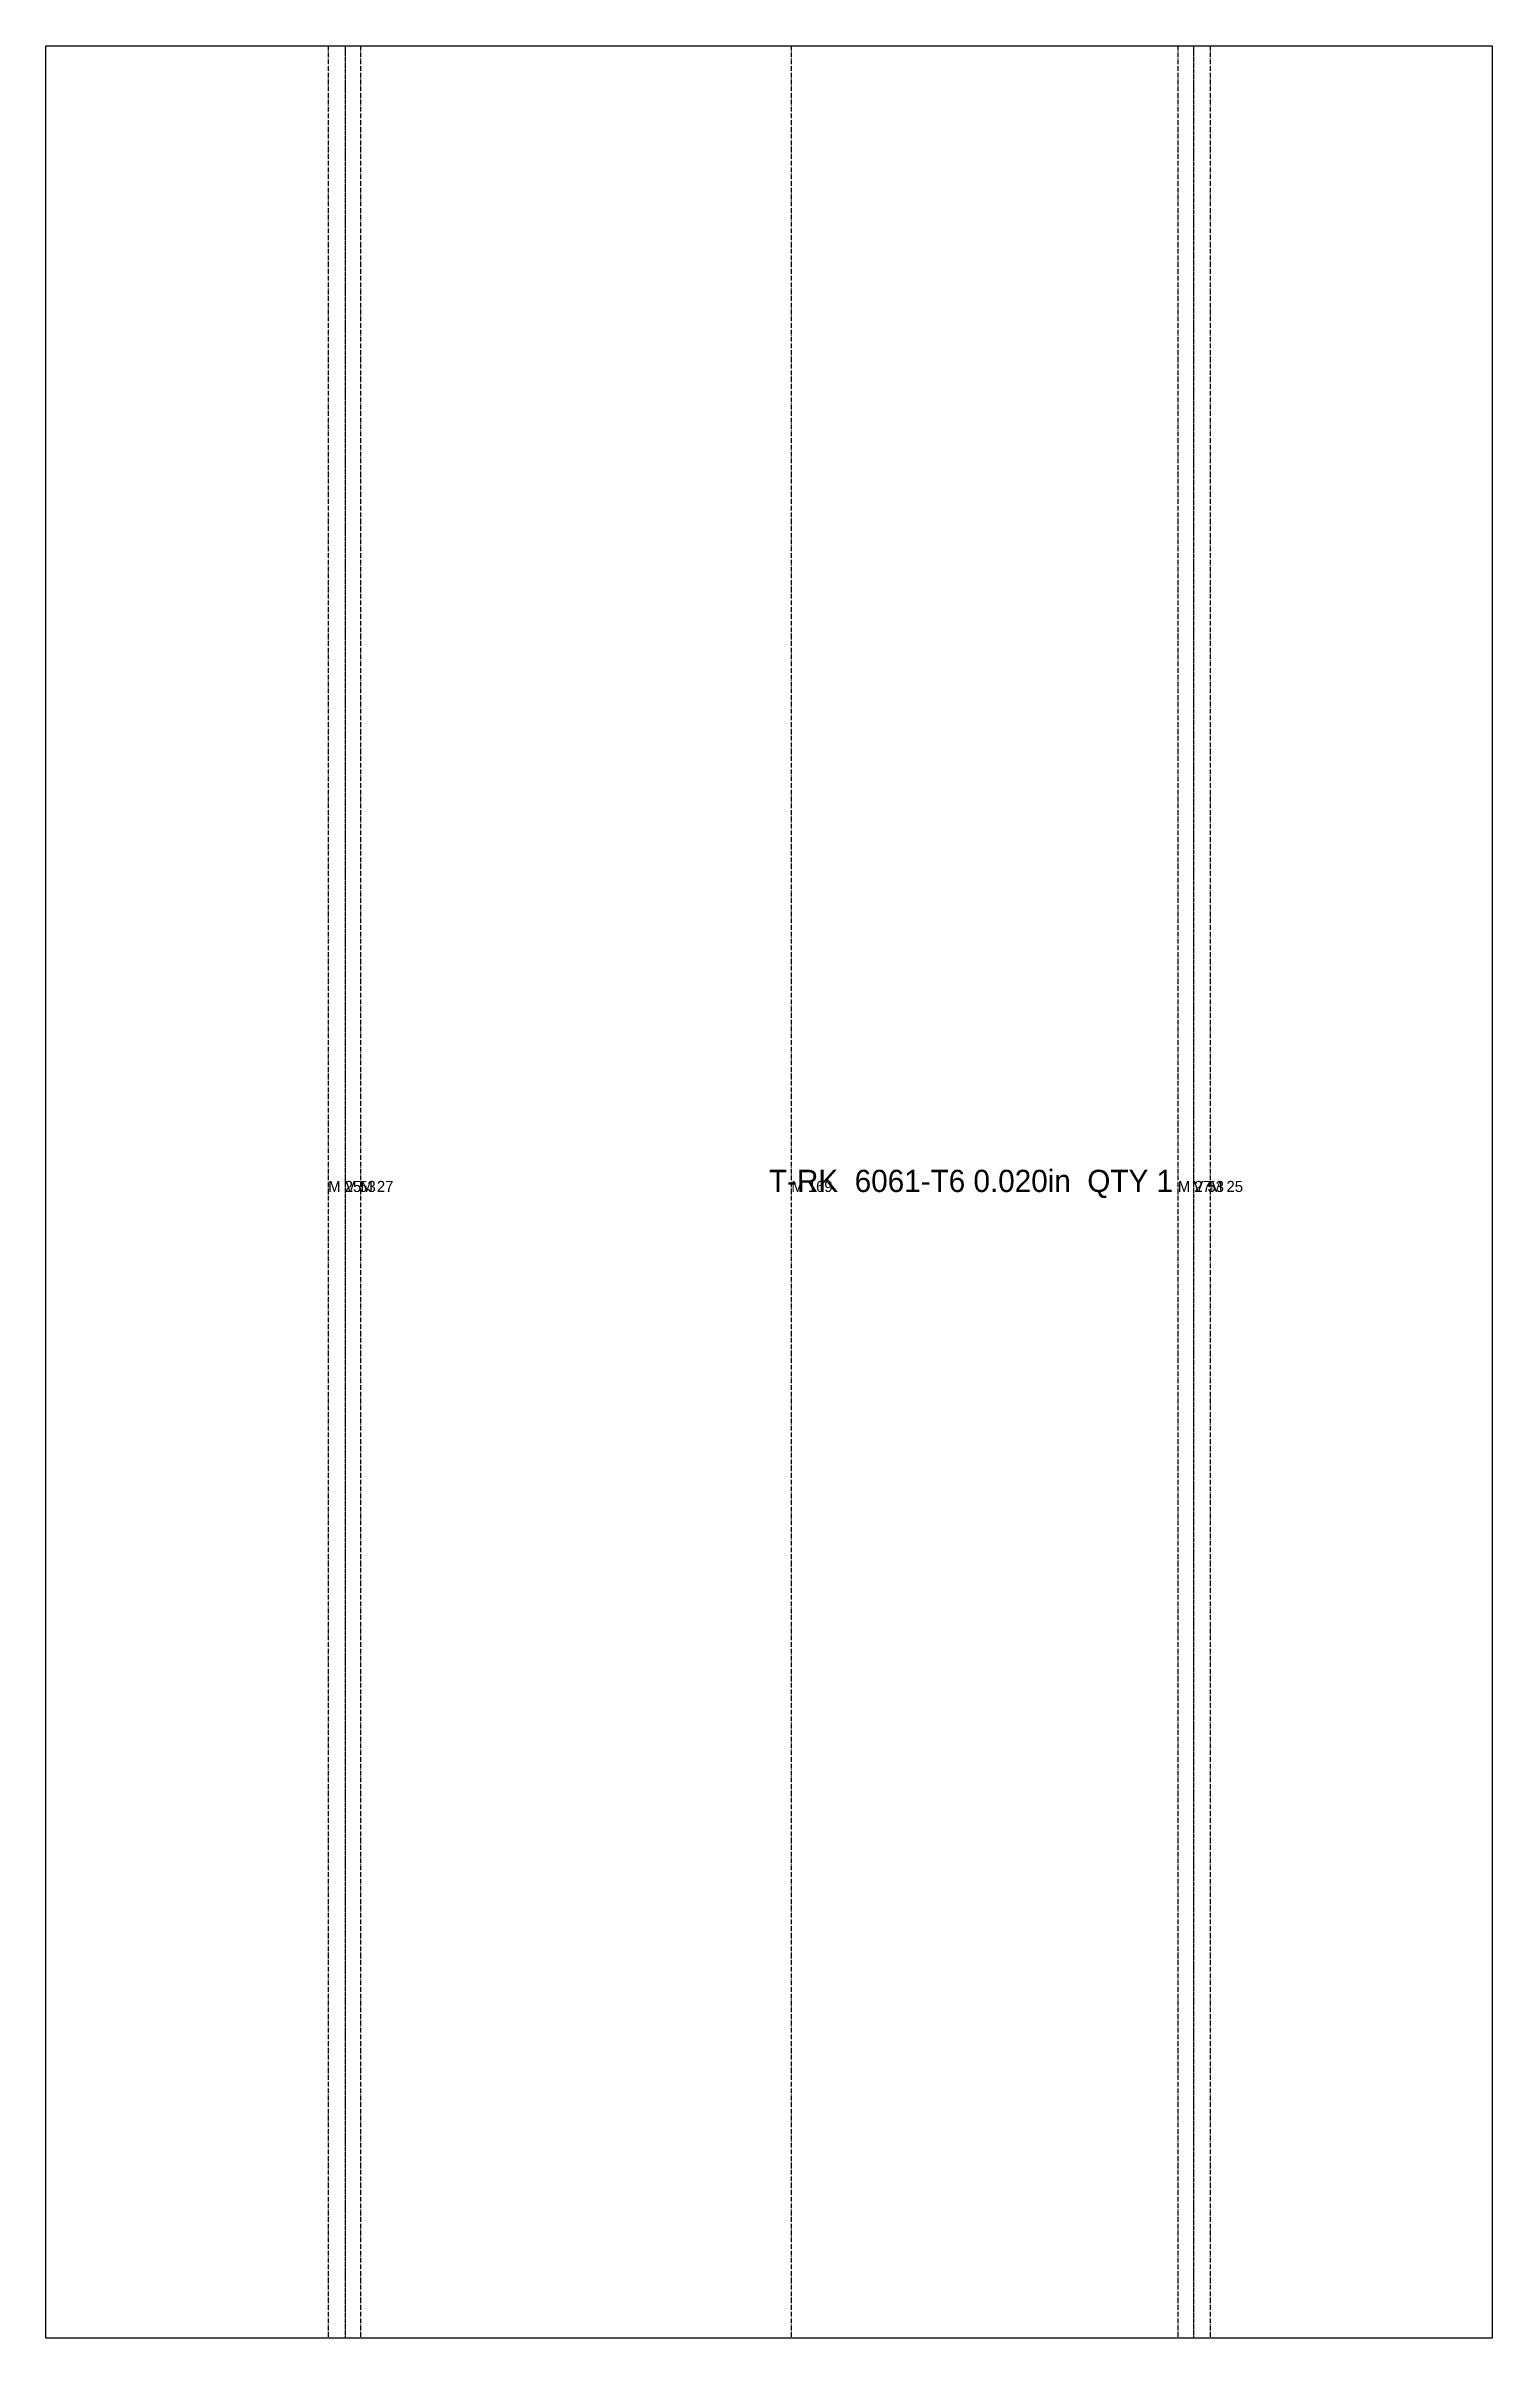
# Model space of a CAD drawing. Header units: millimetres. Extents: x 0 to 782, y 0 to 1239.
import ezdxf

# ---------------------------------------------------------------- set-up
doc = ezdxf.new("R2010")
doc.units = ezdxf.units.MM
doc.linetypes.add('DASHDOT', pattern=[3.556, 2.54, -0.508, 0, -0.508])
doc.linetypes.add('DASHED', pattern=[1.524, 1.27, -0.254])
for name, color, linetype in [('CUT', 7, 'CONTINUOUS'), ('ETCH', 8, 'CONTINUOUS'), ('MOUNTAIN', 5, 'DASHDOT'), ('VALLEY', 1, 'DASHED')]:
    doc.layers.add(name, color=color, linetype=linetype)

msp = doc.modelspace()

# ---------------------------------------------------------------- linework, layer by layer
at = {"layer": 'CUT'}
msp.add_lwpolyline([(152.7, 1239), (152.7, 1239), (782.1, 1239), (782.1, 0), (612.1, 0), (403.1, 0), (403.1, 0), (0, 0), (0, 1239), (152.7, 1239)], close=True, dxfattribs=at)
at = {"layer": 'MOUNTAIN'}
for p, q in [((152.7, 1239), (152.7, 0)), ((170.1, 1239), (170.1, 0)), ((403.1, 1239), (403.1, 0)), ((612.1, 1239), (612.1, 0)), ((629.5, 1239), (629.5, 0))]:
    msp.add_line(p, q, dxfattribs=at)
at = {"layer": 'VALLEY'}
for p, q in [((161.9, 1239), (161.9, 0)), ((620.5, 1239), (620.5, 0))]:
    msp.add_line(p, q, dxfattribs=at)

# ---------------------------------------------------------------- texts
at = {"layer": 'ETCH'}
for s, height, p in [('T-RK  6061-T6 0.020in  QTY 1', 12, (391, 619.5)), ('M 25', 6, (152.7, 619.5)), ('V 53', 6, (161.9, 619.5)), ('M 27', 6, (170.1, 619.5)), ('M 169', 6, (403.1, 619.5)), ('M 27', 6, (612.1, 619.5)), ('V 53', 6, (620.5, 619.5)), ('M 25', 6, (629.5, 619.5))]:
    msp.add_text(s, height=height, dxfattribs=at).set_placement(p)

doc.saveas('drawing.dxf')
